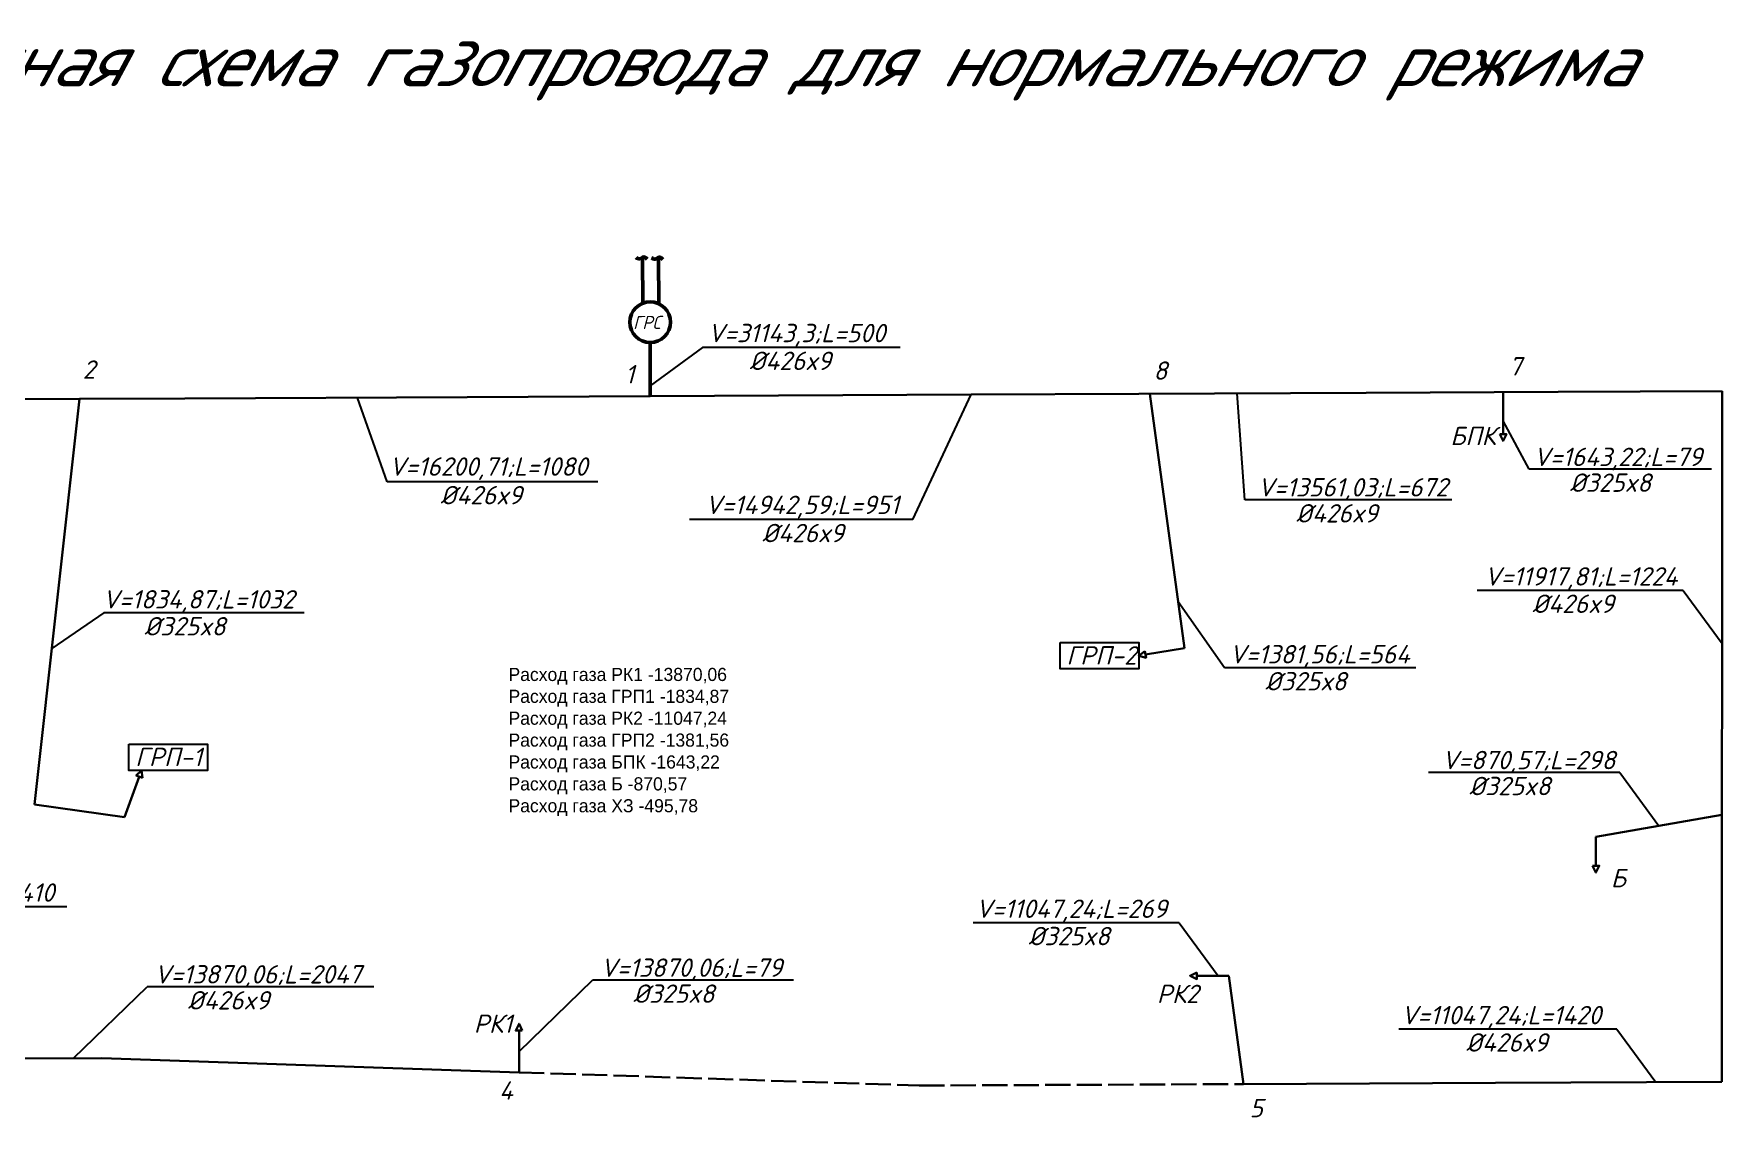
# Model space of a CAD drawing. Header units: millimetres. Extents: x -710977 to 10671, y -929782 to 89628.
# Drawn here: x 1679.8 to 2001.2, y 2646.1 to 2852.4 of the extents above; entities that cross this region are included whole.
import ezdxf

# ---------------------------------------------------------------- set-up
doc = ezdxf.new("R2010")
doc.units = ezdxf.units.MM
doc.header["$LTSCALE"] = 0.4
doc.linetypes.add('ACAD_ISO02W100', pattern=[15, 12, -3])
doc.layers.add('СхемаГидравлика', color=7, linetype='Continuous')
doc.layers.add('тп_кварт', color=176, linetype='Continuous', lineweight=30)
doc.styles.add('OSNOVNOY', font='simplex.shx', dxfattribs={"oblique": 15, "height": 2.5})
doc.styles.add('текстовый', font='isocpeui.ttf', dxfattribs={"height": 5})

msp = doc.modelspace()

# ---------------------------------------------------------------- linework, layer by layer
at = {"color": 2, "ltscale": 0.5}
for p, q in [((1807.111, 2792.68), (1797.175, 2785.386)), ((1844.764, 2792.68), (1807.111, 2792.68)), ((1847.186, 2759.884), (1858.281, 2783.687)), ((1910.388, 2763.636), (1908.903, 2783.939)), ((1747.115, 2767.056), (1741.458, 2783.11)), ((1964.501, 2769.475), (1959.534, 2778.734)), ((1999.178, 2769.475), (1964.501, 2769.475)), ((1787.244, 2767.056), (1747.115, 2767.056)), ((1949.771, 2763.636), (1910.388, 2763.636)), ((1847.186, 2759.884), (1804.654, 2759.884)), ((1993.776, 2746.417), (1954.624, 2746.417)), ((1993.776, 2746.417), (2001.212, 2736.301)), ((1693.156, 2742.131), (1683.278, 2735.317)), ((1731.294, 2742.131), (1693.156, 2742.131)), ((1906.526, 2731.663), (1897.67, 2744.265)), ((1942.941, 2731.663), (1906.526, 2731.663)), ((1981.761, 2711.703), (1945.347, 2711.703)), ((1981.761, 2711.703), (1989.197, 2701.587)), ((1686.109, 2686.177), (1649.695, 2686.177)), ((1897.874, 2683.129), (1858.642, 2683.129)), ((1897.874, 2683.129), (1905.31, 2673.012)), ((1687.413, 2657.33), (1701.419, 2670.897)), ((1744.592, 2670.897), (1701.419, 2670.897)), ((1772.212, 2658.601), (1786.219, 2672.167)), ((1824.471, 2672.167), (1786.219, 2672.167)), ((1981.164, 2662.872), (1939.715, 2662.872)), ((1981.164, 2662.872), (1988.599, 2652.755))]:
    msp.add_line(p, q, dxfattribs=at)
at = {"layer": 'СхемаГидравлика', "color": 90, "lineweight": 50}
for p, q in [((1795.786, 2801.101), (1795.69, 2809.818)), ((1798.818, 2800.993), (1798.733, 2809.824)), ((1797.175, 2793.602), (1797.175, 2783.4))]:
    msp.add_line(p, q, dxfattribs=at)
at = {"layer": 'СхемаГидравлика', "color": 90, "lineweight": 30}
for p, q in [((1797.175, 2783.4), (1762.313, 2783.236)), ((1858.281, 2783.687), (1797.175, 2783.4)), ((1858.281, 2783.687), (1890.183, 2783.837)), ((1933.442, 2784.04), (1890.183, 2783.837)), ((1898.872, 2735.383), (1892.315, 2783.847)), ((1970.024, 2784.212), (1933.442, 2784.04)), ((2001.242, 2784.345), (1970.024, 2784.212)), ((2001.212, 2736.301), (2001.242, 2784.359)), ((1688.531, 2782.89), (1654.348, 2782.729)), ((1680.001, 2705.636), (1688.531, 2782.89)), ((1708.592, 2782.984), (1688.531, 2782.89)), ((1762.313, 2783.236), (1708.592, 2782.984)), ((2001.212, 2736.301), (2001.191, 2703.675)), ((1697.117, 2703.208), (1699.936, 2710.923)), ((1697.117, 2703.208), (1680.001, 2705.636)), ((1977.203, 2699.498), (2001.191, 2703.675)), ((2001.161, 2652.813), (2001.191, 2703.675)), ((1977.203, 2699.498), (1977.203, 2693.98)), ((1907.311, 2673.012), (1901.254, 2673.012)), ((1910.1, 2652.397), (1907.311, 2673.012)), ((1692.818, 2657.342), (1648.32, 2657.248)), ((1772.212, 2654.627), (1692.818, 2657.342)), ((1910.1, 2652.397), (1958.058, 2652.616)), ((1958.058, 2652.616), (2001.161, 2652.813))]:
    msp.add_line(p, q, dxfattribs=at)
at = {"layer": 'СхемаГидравлика', "color": 3, "lineweight": 30}
msp.add_line((1898.872, 2735.383), (1891.469, 2734.183), dxfattribs=at)
at = {"layer": 'СхемаГидравлика', "color": 90, "lineweight": 30}
for points in [[(1958.907, 2776.175), (1959.534, 2774.882), (1960.16, 2776.182)], [(1891.359, 2734.81), (1890.189, 2733.975), (1891.575, 2733.576)], [(1700.522, 2710.701), (1700.375, 2712.144), (1699.351, 2711.145)], [(1976.577, 2693.977), (1977.203, 2692.683), (1977.829, 2693.983)], [(1901.25, 2673.639), (1899.957, 2673.012), (1901.257, 2672.386)], [(1772.839, 2662.578), (1772.212, 2663.871), (1771.586, 2662.571)]]:
    msp.add_lwpolyline(points, close=True, dxfattribs=at)
at = {"layer": 'СхемаГидравлика', "ltscale": 0.8}
for points in [[(1875.189, 2736.475), (1890.189, 2736.475), (1890.189, 2731.475), (1875.189, 2731.475)], [(1697.934, 2717.144), (1712.934, 2717.144), (1712.934, 2712.144), (1697.934, 2712.144)]]:
    msp.add_lwpolyline(points, close=True, dxfattribs=at)
at = {"layer": 'СхемаГидравлика', "color": 90, "linetype": 'ACAD_ISO02W100', "lineweight": 30}
msp.add_lwpolyline([(1772.212, 2654.627), (1848.376, 2652.115), (1910.1, 2652.397)], dxfattribs=at)
at = {"layer": 'СхемаГидравлика', "color": 90, "lineweight": 50}
msp.add_circle((1797.175, 2797.481), 3.878, dxfattribs=at)
for points in [[(1796.626, 2809.476), (1795.982, 2809.924), (1795.169, 2809.555), (1794.492, 2809.799)], [(1799.57, 2809.43), (1798.926, 2809.878), (1798.113, 2809.509), (1797.437, 2809.753)]]:
    msp.add_spline(points, degree=3, dxfattribs=at)
at = {"layer": 'тп_кварт', "color": 90}
for p, q in [((1959.534, 2776.178), (1959.534, 2784.126)), ((1772.212, 2662.575), (1772.212, 2654.627))]:
    msp.add_line(p, q, dxfattribs=at)

# ---------------------------------------------------------------- texts
at = {"color": 7, "lineweight": 25, "style": 'текстовый', "oblique": 15}
msp.add_text('Расчетная схема газопровода для нормального режима', height=10, dxfattribs=at).set_placement((1634.448, 2842.41))
at = {"color": 2, "ltscale": 0.5, "char_height": 3.5, "attachment_point": 1}
for s, width, gutter_width, insert in [('{\\fISOCPEUR|b0|i1|c0|p34;V=31\\fISOCPEUR|b0|i1|c204|p34;143\\fISOCPEUR|b0|i1|c0|p34;,\\fISOCPEUR|b0|i1|c204|p34;3\\fISOCPEUR|b0|i1|c0|p34;;L=500}', 32.86126, 15, (1808.142, 2797.171)), ('{\\fISOCPEUR|b0|i1|c204|p34;2}', 2.74228, 12.5, (1689.148, 2790.223)), ('{\\fISOCPEUR|b0|i1|c0|p34;%%C\\fISOCPEUR|b0|i1|c204|p34;426\\fISOCPEUR|b0|i1|c0|p34;x\\fISOCPEUR|b0|i1|c204|p34;9}', 24.18142, 15, (1816.084, 2791.882)), ('{\\fISOCPEUR|b0|i1|c204|p34;8}', 2.74228, 12.5, (1892.972, 2790.021)), ('{\\fISOCPEUR|b0|i1|c204|p34;7}', 2.74228, 12.5, (1960.625, 2790.84)), ('{\\fISOCPEUR|b0|i1|c204|p34;1}', 2.74228, 12.5, (1792.401, 2789.329)), ('{\\fISOCPEUR|b0|i1|c204|p34;БПК}', 7.48093, 12.5, (1949.474, 2777.573)), ('{\\fISOCPEUR|b0|i1|c0|p34;V=\\fISOCPEUR|b0|i1|c204|p34;16200,71;\\fISOCPEUR|b0|i1|c0|p34;L=\\fISOCPEUR|b0|i1|c204|p34;1080\\fISOCPEUR|b0|i1|c0|p34; }', 32.86126, 15, (1747.47, 2771.75)), ('{\\fISOCPEUR|b0|i1|c0|p34;V=1643,22;L=\\fISOCPEUR|b0|i1|c204|p34;79}', 32.86126, 15, (1965.316, 2773.589)), ('{\\fISOCPEUR|b0|i1|c0|p34;V=13561,03;L=\\fISOCPEUR|b0|i1|c204|p34;672}', 32.86126, 15, (1912.791, 2767.797)), ('{\\fISOCPEUR|b0|i1|c0|p34;%%C\\fISOCPEUR|b0|i1|c204|p34;325\\fISOCPEUR|b0|i1|c0|p34;x\\fISOCPEUR|b0|i1|c204|p34;8}', 24.18142, 15, (1972.235, 2768.677)), ('{\\fISOCPEUR|b0|i1|c0|p34;%%C\\fISOCPEUR|b0|i1|c204|p34;426\\fISOCPEUR|b0|i1|c0|p34;x\\fISOCPEUR|b0|i1|c204|p34;9}', 24.18142, 15, (1757.248, 2766.3)), ('{\\fISOCPEUR|b0|i1|c0|p34;V=\\fISOCPEUR|b0|i1|c204|p34;14942\\fISOCPEUR|b0|i1|c0|p34;,\\fISOCPEUR|b0|i1|c204|p34;59\\fISOCPEUR|b0|i1|c0|p34;;L=\\fISOCPEUR|b0|i1|c204|p34;951}', 32.86126, 15, (1807.641, 2764.452)), ('{\\fISOCPEUR|b0|i1|c0|p34;%%C\\fISOCPEUR|b0|i1|c204|p34;426\\fISOCPEUR|b0|i1|c0|p34;x\\fISOCPEUR|b0|i1|c204|p34;9}', 24.18142, 15, (1920.115, 2762.838)), ('{\\fISOCPEUR|b0|i1|c0|p34;%%C\\fISOCPEUR|b0|i1|c204|p34;426\\fISOCPEUR|b0|i1|c0|p34;x\\fISOCPEUR|b0|i1|c204|p34;9}', 24.18142, 15, (1818.506, 2759.086)), ('{\\fISOCPEUR|b0|i1|c0|p34;V=11917,81;L=\\fISOCPEUR|b0|i1|c204|p34;1224}', 32.86126, 15, (1955.963, 2750.826)), ('{\\fISOCPEUR|b0|i1|c0|p34;V=\\fISOCPEUR|b0|i1|c204|p34;1834,87;\\fISOCPEUR|b0|i1|c0|p34;L=\\fISOCPEUR|b0|i1|c204|p34;1032\\fISOCPEUR|b0|i1|c0|p34; }', 32.86126, 15, (1692.949, 2746.462)), ('{\\fISOCPEUR|b0|i1|c0|p34;%%C\\fISOCPEUR|b0|i1|c204|p34;426\\fISOCPEUR|b0|i1|c0|p34;x\\fISOCPEUR|b0|i1|c204|p34;9}', 24.18142, 15, (1965.096, 2745.62)), ('{\\fISOCPEUR|b0|i1|c0|p34;%%C\\fISOCPEUR|b0|i1|c204|p34;325\\fISOCPEUR|b0|i1|c0|p34;x\\fISOCPEUR|b0|i1|c204|p34;8}', 24.18142, 15, (1700.89, 2741.333)), ('{\\fISOCPEUR|b0|i1|c204|p34;ГРП-2}', 7.48093, 12.5, (1876.404, 2735.783)), ('{\\fISOCPEUR|b0|i1|c0|p34;V=1\\fISOCPEUR|b0|i1|c204|p34;381\\fISOCPEUR|b0|i1|c0|p34;,\\fISOCPEUR|b0|i1|c204|p34;56\\fISOCPEUR|b0|i1|c0|p34;;L=\\fISOCPEUR|b0|i1|c204|p34;564}', 32.86126, 15, (1907.428, 2736.007)), ('{\\fISOCPEUR|b0|i1|c0|p34;%%C\\fISOCPEUR|b0|i1|c204|p34;325\\fISOCPEUR|b0|i1|c0|p34;x\\fISOCPEUR|b0|i1|c204|p34;8}', 24.18142, 15, (1914.261, 2730.865)), ('{\\fISOCPEUR|b0|i1|c204|p34;ГРП-1}', 7.48093, 12.5, (1699.149, 2716.452)), ('{\\fISOCPEUR|b0|i1|c0|p34;V=870,57;L=\\fISOCPEUR|b0|i1|c204|p34;298}', 32.86126, 15, (1947.866, 2715.854)), ('{\\fISOCPEUR|b0|i1|c0|p34;%%C\\fISOCPEUR|b0|i1|c204|p34;325\\fISOCPEUR|b0|i1|c0|p34;x\\fISOCPEUR|b0|i1|c204|p34;8}', 24.18142, 15, (1953.082, 2710.906)), ('{\\fISOCPEUR|b0|i1|c204|p34;Б}', 2.74228, 12.5, (1980.026, 2693.37)), ('{\\fISOCPEUR|b0|i1|c0|p34;V=\\fISOCPEUR|b0|i1|c204|p34;495,78;\\fISOCPEUR|b0|i1|c0|p34;L=\\fISOCPEUR|b0|i1|c204|p34;410\\fISOCPEUR|b0|i1|c0|p34; }', 32.86126, 15, (1651.215, 2690.627)), ('\\pt7;{\\fISOCPEUR|b0|i1|c0|p34;V=\\fISOCPEUR|b0|i1|c204|p34;11047,24;\\fISOCPEUR|b0|i1|c0|p34;L=\\fISOCPEUR|b0|i1|c204|p34;269\\fISOCPEUR|b0|i1|c0|p34; }', 32.86126, 15, (1859.119, 2687.542)), ('{\\fISOCPEUR|b0|i1|c0|p34;%%C\\fISOCPEUR|b0|i1|c204|p34;325\\fISOCPEUR|b0|i1|c0|p34;x\\fISOCPEUR|b0|i1|c204|p34;8}', 24.18142, 15, (1869.195, 2682.331)), ('{\\fISOCPEUR|b0|i1|c0|p34;V=\\fISOCPEUR|b0|i1|c204|p34;13870,06;\\fISOCPEUR|b0|i1|c0|p34;L=\\fISOCPEUR|b0|i1|c204|p34;2047}', 40.96276, 15, (1702.78, 2675.048)), ('{\\fISOCPEUR|b0|i1|c0|p34;V=\\fISOCPEUR|b0|i1|c204|p34;13870,06;\\fISOCPEUR|b0|i1|c0|p34;L=\\fISOCPEUR|b0|i1|c204|p34;79}', 35.43772, 15, (1787.728, 2676.318)), ('{\\fISOCPEUR|b0|i1|c0|p34;%%C\\fISOCPEUR|b0|i1|c204|p34;325\\fISOCPEUR|b0|i1|c0|p34;x\\fISOCPEUR|b0|i1|c204|p34;8}', 24.18142, 15, (1793.953, 2671.37)), ('{\\fISOCPEUR|b0|i1|c204|p34;РК2}', 5.62548, 12.5, (1893.621, 2671.322)), ('{\\fISOCPEUR|b0|i1|c0|p34;%%C\\fISOCPEUR|b0|i1|c204|p34;426\\fISOCPEUR|b0|i1|c0|p34;x\\fISOCPEUR|b0|i1|c204|p34;9}', 24.18142, 15, (1709.154, 2670.099)), ('{\\fISOCPEUR|b0|i1|c204|p34;РК1}', 7.48093, 12.5, (1763.602, 2665.645)), ('\\pt7;{\\fISOCPEUR|b0|i1|c0|p34;V=11047,24;L=\\fISOCPEUR|b0|i1|c204|p34;1420\\fISOCPEUR|b0|i1|c0|p34; }', 32.86126, 15, (1940.094, 2667.279)), ('{\\fISOCPEUR|b0|i1|c0|p34;%%C\\fISOCPEUR|b0|i1|c204|p34;426\\fISOCPEUR|b0|i1|c0|p34;x\\fISOCPEUR|b0|i1|c204|p34;9}', 24.18142, 15, (1952.484, 2662.074)), ('{\\fISOCPEUR|b0|i1|c204|p34;4}', 2.74228, 12.5, (1768.417, 2652.924)), ('{\\fISOCPEUR|b0|i1|c204|p34;5}', 2.74228, 12.5, (1911.267, 2649.581))]:
    msp.add_mtext_dynamic_manual_height_columns(s, width=width, gutter_width=gutter_width, heights=[0], dxfattribs=dict(at, insert=insert))
at = {"layer": 'СхемаГидравлика', "color": 90, "lineweight": 50, "style": 'OSNOVNOY', "oblique": 15, "width": 0.9}
msp.add_text('ГРС', height=2.5, rotation=0.20178, dxfattribs=at).set_placement((1793.943, 2796.179))
at = {"layer": 'СхемаГидравлика', "ltscale": 0.8, "insert": (1770.204, 2731.658), "char_height": 2.5, "attachment_point": 1}
msp.add_mtext_dynamic_manual_height_columns('{\\Ftxt|c204;Расход газа РК1 -13870,06\\PРасход газа ГРП1 -1834,87\\PРасход газа РК2 -11047,24\\PРасход газа ГРП2 -1381,56\\PРасход газа БПК -1643,22\\PРасход газа Б -870,57\\PРасход газа ХЗ -495,78}', width=64.92581, gutter_width=12.5, heights=[0], dxfattribs=at)

doc.saveas('drawing.dxf')
